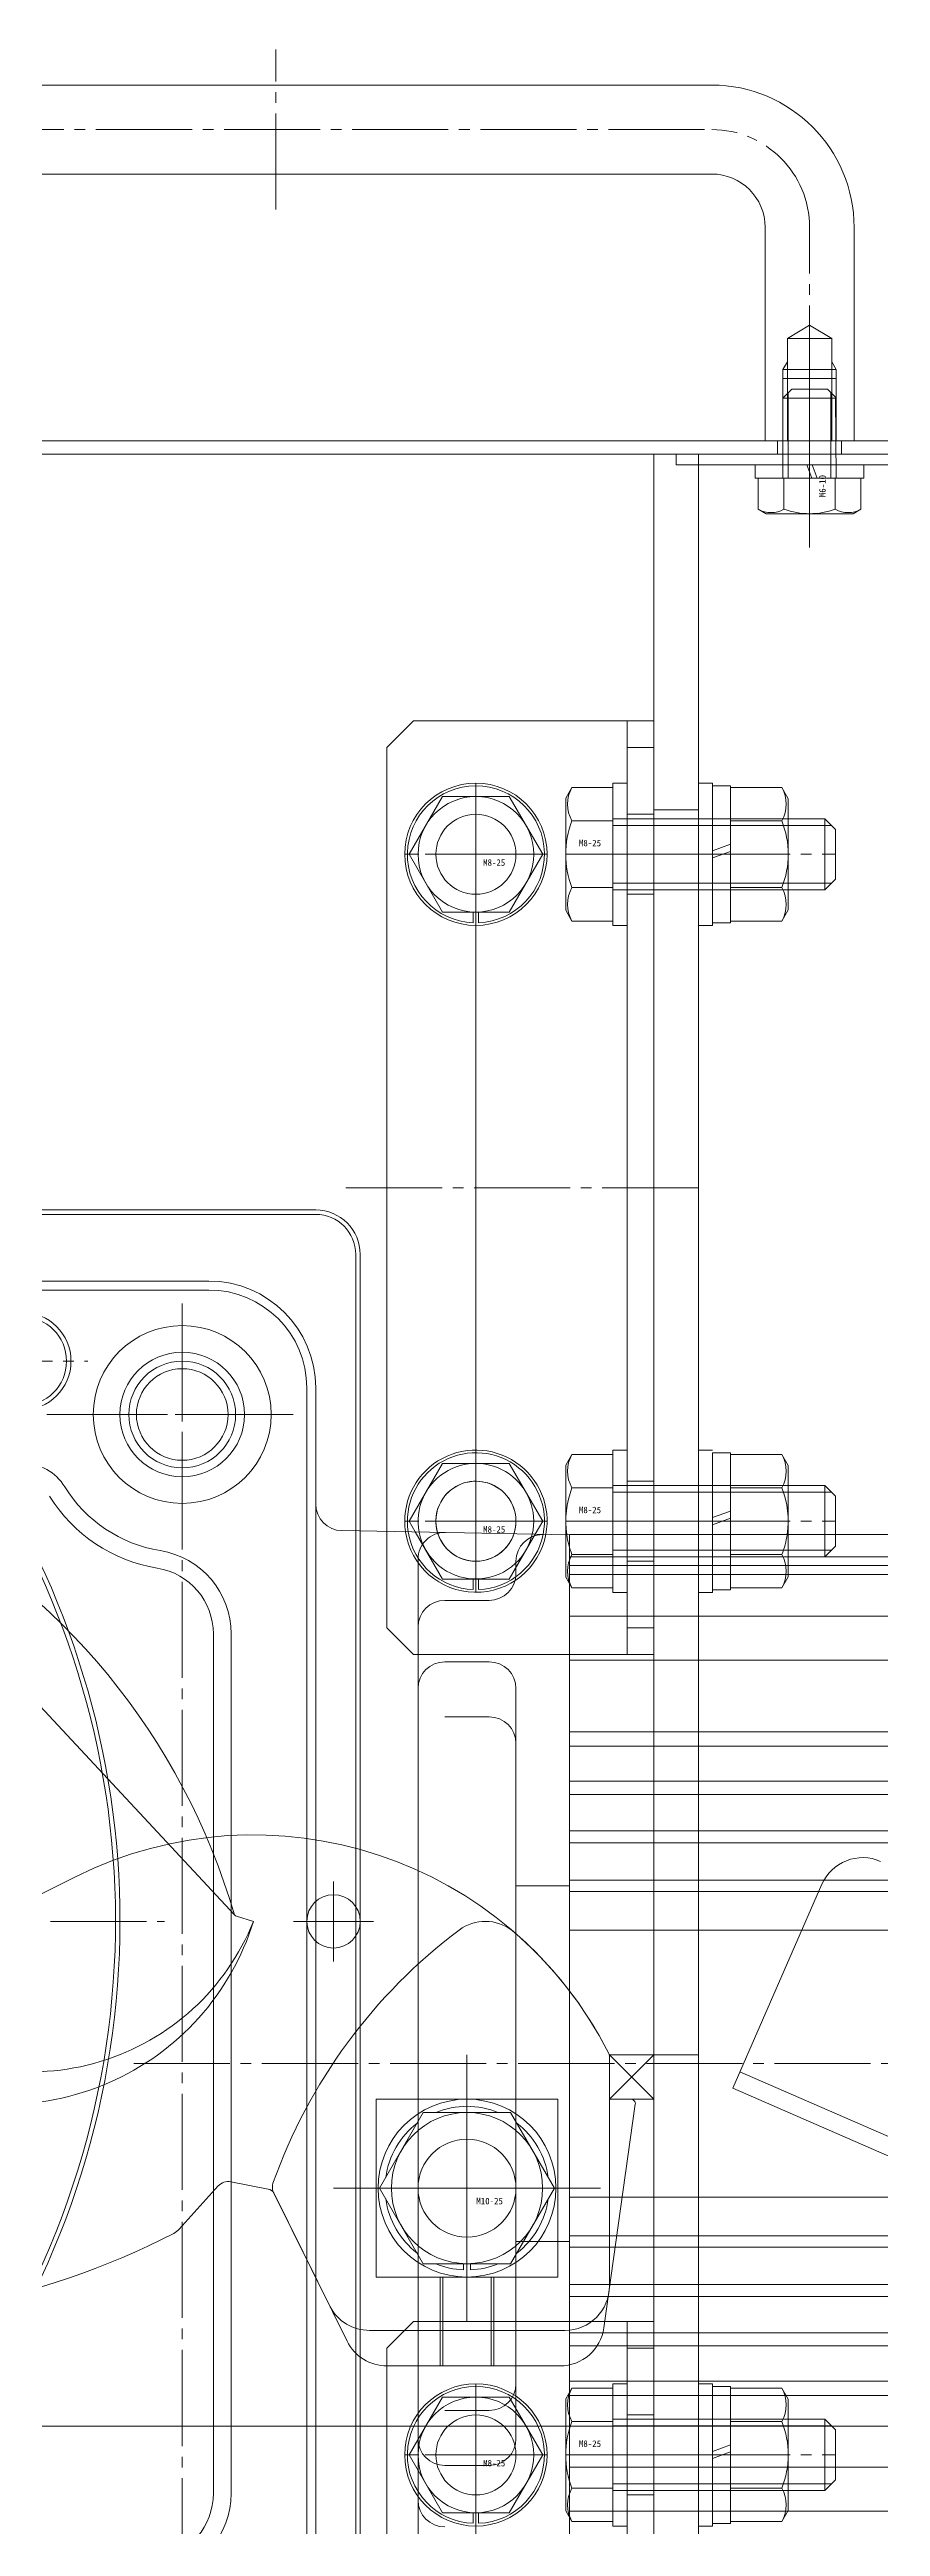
# Model space of a CAD drawing. Units: millimetres at full size. Extents: x -5218 to 5218, y -4308 to 3712.
# Drawn here: x -3960.5 to -3867.1, y -1908.4 to -1629.8 of the extents above; entities that cross this region are included whole.
import ezdxf
from ezdxf.enums import TextEntityAlignment as Align

# ---------------------------------------------------------------- set-up
doc = ezdxf.new("R2010")
doc.units = ezdxf.units.MM
doc.header["$LTSCALE"] = 1.2
doc.linetypes.add('CHAIN2', pattern=[12, 9, -1, 1, -1])
for name, color, linetype, lineweight in [('0-1_01_外形線', 134, 'Continuous', 9), ('0-2_03_かくれ線', 5, 'Continuous', 9), ('0-3_04_中心線', 4, 'CHAIN2', 9), ('0-4_02_細線', 6, 'Continuous', 9), ('0-7_0', 134, 'Continuous', 9), ('0-8_10_DRAFT', 1, 'Continuous', 9), ('0-C_07_寸法線', 3, 'Continuous', 9)]:
    doc.layers.add(name, color=color, linetype=linetype, lineweight=lineweight)
doc.styles.add('ＭＳ ゴシック', font='')
doc.styles.get('ＭＳ ゴシック').set_extended_font_data('MS Gothic')

# ---------------------------------------------------------------- blocks, each defined once
blk = doc.blocks.new('GM-SHYF-RH 0.4kW、1／160、＊＊V、60Hza')
at = {"layer": '0-1_01_外形線'}
for p, q in [((60, 72), (-105, 72)), ((60, 71), (-105, 71)), ((-117, 60), (-117, -92)), ((-116, 60), (-116, -92)), ((-242.5, 43.5), (-145.5, 43.5)), ((-175.5, 43.5), (-145.5, 43.5)), ((-145.5, 43.483), (-119.948, 43.937)), ((-145.5, -16), (-145.5, 43.5)), ((-145.5, 43.5), (-145.5, -16)), ((-242.5, 41), (-145.5, 41)), ((-242.5, 40), (-145.5, 40)), ((-242.5, 39), (-145.5, 39)), ((-139.5, 39.5), (-139.5, 40.5)), ((-139.5, 39.5), (-139.5, 39.096)), ((-128.5, -72.739), (-128.5, 40.739)), ((-242.5, 34.316), (-145.5, 34.316)), ((-136.5, 36.096), (-131.5, 36.096)), ((-117, 19.446), (-117, 33.227)), ((-107.5, -64.322), (-107.5, 32.322)), ((-105.5, 32.322), (-105.5, -64.322)), ((-242.5, 29.366), (-145.5, 29.366)), ((-136.5, 29.185), (-131.5, 29.185)), ((-139.5, 26.185), (-139.5, -16)), ((-136.5, 23.001), (-131.5, 23.001)), ((-242.5, 21.319), (-145.5, 21.319)), ((-242.5, 19.715), (-145.5, 19.715)), ((-242.5, 15.751), (-145.5, 15.751)), ((-242.5, 14.283), (-145.5, 14.283)), ((-242.5, 10.192), (-145.5, 10.192)), ((-242.5, 8.83), (-145.5, 8.83)), ((-242.5, 4.64), (-145.5, 4.64)), ((-242.5, 3.373), (-145.5, 3.373)), ((-145.5, 4), (-139.5, 4)), ((-242.5, -1), (-145.5, -1)), ((-145.5, -16), (-145.5, -75.5)), ((-145.5, -75.5), (-145.5, -16)), ((-139.5, -58.185), (-139.5, -16)), ((-242.5, -31), (-145.5, -31)), ((-242.5, -35.373), (-145.5, -35.373)), ((-145.5, -36), (-139.5, -36)), ((-242.5, -36.639), (-145.5, -36.639)), ((-242.5, -40.83), (-145.5, -40.83)), ((-242.5, -42.192), (-145.5, -42.192)), ((-242.5, -46.282), (-145.5, -46.282)), ((-242.5, -47.751), (-145.5, -47.751)), ((-242.5, -51.714), (-145.5, -51.714)), ((-117, -51.446), (-117, -65.226)), ((-242.5, -53.319), (-145.5, -53.319)), ((-136.5, -55.001), (-131.5, -55.001)), ((-136.5, -61.185), (-131.5, -61.185)), ((-242.5, -61.366), (-145.5, -61.366)), ((-242.5, -66.315), (-145.5, -66.315))]:
    blk.add_line(p, q, dxfattribs=at)
for centre, radius in [((-102, 57), 10), ((-84, 63), 5.5), ((-84, 63), 5), ((-102, 57), 7)]:
    blk.add_circle(centre, radius, dxfattribs=at)
for centre, radius, start, end in [((-105, 60), 12, 90, 180), ((-105, 60), 11, 90, 180), ((-84.111, 46), 5.5, 89.62489, 148.41203), ((-102, 57), 15.5, 279.2069, 328.41203), ((-102, 57), 17.5, 279.2069, 328.41203), ((-120, 46.937), 3, 271, 0), ((-142.5, 40.5), 3, 0, 90), ((-131.5, 40.739), 3, 0, 90.98117), ((-136.5, 39.096), 3, 180, 270), ((-98, 32.322), 9.5, 99.2069, 180), ((-98, 32.322), 7.5, 99.2069, 180), ((-131.5, 33.096), 3, 0, 90), ((-136.5, 26.185), 3, 90, 180), ((-131.5, 26.185), 3, 0, 90), ((-136.5, 20.001), 3, 90, 180), ((-136.5, -52.001), 3, 180, 270), ((-136.5, -58.185), 3, 180, 270), ((-131.5, -58.185), 3, 270, 0), ((-131.5, -65.096), 3, 270, 0), ((-98, -64.322), 9.5, 180, 260.7931), ((-98, -64.322), 7.5, 180, 260.7931)]:
    blk.add_arc(centre, radius, start, end, dxfattribs=at)
at = {"layer": '0-3_04_中心線'}
for p, q in [((-102, 69.465), (-102, 44.535)), ((-76.615, 63), (-91.385, 63)), ((-89.535, 57), (-114.465, 57)), ((-96.56, -16), (-297.811, -16))]:
    blk.add_line(p, q, dxfattribs=at)

msp = doc.modelspace()

# ---------------------------------------------------------------- linework, layer by layer
at = {"layer": '0-1_01_外形線'}
for p, q in [((-3984.083, -1633.813), (-3886.083, -1633.813)), ((-3984.083, -1643.813), (-3886.083, -1643.813)), ((-3880.083, -1673.812), (-3880.083, -1649.813)), ((-3870.083, -1673.812), (-3870.083, -1649.813)), ((-3870.083, -1673.812), (-3880.083, -1673.812)), ((-4212.583, -1675.312), (-3892.583, -1675.312)), ((-3887.583, -1675.312), (-3892.583, -1675.312)), ((-3892.583, -1796.812), (-3892.583, -1675.312)), ((-3892.583, -1796.812), (-3892.583, -1675.312)), ((-3887.583, -1796.812), (-3887.583, -1675.312)), ((-3887.583, -1675.312), (-3492.584, -1675.312)), ((-3887.583, -1675.312), (-3887.583, -1796.812)), ((-3892.583, -1705.312), (-3919.583, -1705.312)), ((-3895.583, -1796.812), (-3895.583, -1705.312)), ((-3892.583, -1796.812), (-3892.583, -1705.312)), ((-3892.583, -1708.312), (-3895.583, -1708.312)), ((-3901.787, -1712.807), (-3902.483, -1714.012)), ((-3897.183, -1712.807), (-3901.787, -1712.807)), ((-3897.183, -1728.312), (-3897.183, -1712.312)), ((-3895.583, -1712.312), (-3897.183, -1712.312)), ((-3897.183, -1727.818), (-3897.183, -1712.807)), ((-3895.583, -1712.312), (-3895.583, -1728.312)), ((-3887.583, -1728.312), (-3887.583, -1712.312)), ((-3885.983, -1712.312), (-3887.583, -1712.312)), ((-3885.983, -1712.312), (-3885.983, -1728.312)), ((-3885.983, -1719.912), (-3885.983, -1712.612)), ((-3883.983, -1712.612), (-3885.983, -1712.612)), ((-3883.983, -1719.184), (-3883.983, -1712.612)), ((-3883.983, -1727.818), (-3883.983, -1712.807)), ((-3916.336, -1713.812), (-3920.089, -1720.312)), ((-3908.83, -1713.812), (-3916.336, -1713.812)), ((-3902.483, -1714.012), (-3902.483, -1726.612)), ((-3877.483, -1726.562), (-3877.483, -1714.062)), ((-3897.183, -1716.559), (-3901.787, -1716.559)), ((-3883.983, -1716.559), (-3878.208, -1716.559)), ((-3877.483, -1716.312), (-3873.383, -1716.312)), ((-3873.383, -1716.312), (-3873.383, -1724.312)), ((-3873.383, -1716.312), (-3872.483, -1717.212)), ((-3872.483, -1717.212), (-3872.183, -1717.512)), ((-3872.183, -1717.512), (-3872.183, -1723.112)), ((-3920.089, -1720.312), (-3916.336, -1726.812)), ((-3885.983, -1719.912), (-3883.983, -1719.184)), ((-3885.983, -1720.712), (-3883.983, -1719.984)), ((-3885.983, -1728.012), (-3885.983, -1720.712)), ((-3883.983, -1728.012), (-3883.983, -1719.984)), ((-3897.183, -1724.065), (-3901.787, -1724.065)), ((-3883.983, -1724.065), (-3878.208, -1724.065)), ((-3873.383, -1724.312), (-3872.483, -1723.412)), ((-3872.483, -1723.412), (-3872.183, -1723.112)), ((-3916.336, -1726.812), (-3908.83, -1726.812)), ((-3912.883, -1726.812), (-3912.883, -1728.006)), ((-3912.283, -1726.812), (-3912.283, -1728.006)), ((-3901.787, -1727.818), (-3902.483, -1726.612)), ((-3877.483, -1724.312), (-3873.383, -1724.312)), ((-3897.183, -1727.818), (-3901.787, -1727.818)), ((-3895.583, -1728.312), (-3897.183, -1728.312)), ((-3885.983, -1728.312), (-3887.583, -1728.312)), ((-3885.983, -1728.012), (-3883.983, -1728.012)), ((-4122.583, -1760.312), (-3930.583, -1760.312)), ((-4122.583, -1760.812), (-3930.583, -1760.812)), ((-3926.083, -1796.402), (-3926.083, -1765.312)), ((-3925.583, -1765.312), (-3925.583, -1796.411)), ((-3901.787, -1787.807), (-3902.483, -1789.012)), ((-3897.183, -1787.807), (-3901.787, -1787.807)), ((-3897.183, -1796.812), (-3897.183, -1787.312)), ((-3895.583, -1787.312), (-3897.183, -1787.312)), ((-3895.583, -1787.312), (-3895.583, -1796.812)), ((-3887.583, -1796.812), (-3887.583, -1787.312)), ((-3885.983, -1787.312), (-3887.583, -1787.312)), ((-3885.983, -1795.712), (-3885.983, -1787.612)), ((-3883.983, -1787.612), (-3885.983, -1787.612)), ((-3916.336, -1788.812), (-3920.089, -1795.312)), ((-3908.83, -1788.812), (-3916.336, -1788.812)), ((-3905.078, -1795.312), (-3908.83, -1788.812)), ((-3902.483, -1789.012), (-3902.483, -1796.822)), ((-3877.483, -1796.812), (-3877.483, -1789.062)), ((-3897.183, -1791.559), (-3901.787, -1791.559)), ((-3883.983, -1791.559), (-3878.208, -1791.559)), ((-3877.483, -1791.312), (-3873.383, -1791.312)), ((-3873.383, -1791.312), (-3873.383, -1796.812)), ((-3873.383, -1791.312), (-3872.483, -1792.212)), ((-3872.483, -1792.212), (-3872.183, -1792.512)), ((-3872.183, -1792.512), (-3872.183, -1796.812)), ((-3920.089, -1795.312), (-3919.391, -1796.521)), ((-3905.914, -1796.761), (-3905.078, -1795.312)), ((-3885.983, -1794.912), (-3883.983, -1794.184)), ((-3885.983, -1795.712), (-3883.983, -1794.984)), ((-3885.983, -1796.812), (-3885.983, -1795.712)), ((-3897.183, -1799.065), (-3901.787, -1799.065)), ((-3877.483, -1799.312), (-3873.383, -1799.312)), ((-3873.383, -1799.312), (-3872.483, -1798.412)), ((-3872.483, -1798.412), (-3872.183, -1798.112)), ((-3901.787, -1802.818), (-3902.483, -1801.612)), ((-3878.208, -1802.818), (-3877.483, -1801.562)), ((-3897.183, -1802.818), (-3901.787, -1802.818)), ((-3895.583, -1803.312), (-3897.183, -1803.312)), ((-3885.983, -1803.312), (-3887.583, -1803.312)), ((-3885.983, -1803.012), (-3883.983, -1803.012))]:
    msp.add_line(p, q, dxfattribs=at)
for points in [[(-4214.583, -1673.812), (-3652.584, -1673.812), (-3652.584, -1675.312), (-4214.583, -1675.312)], [(-3922.583, -1796.465), (-3922.583, -1708.312), (-3919.583, -1705.312)], [(-3883.983, -1712.807), (-3878.208, -1712.807), (-3877.483, -1714.062)], [(-3908.83, -1726.812), (-3905.078, -1720.312), (-3908.83, -1713.812)], [(-3883.983, -1727.818), (-3878.208, -1727.818), (-3877.483, -1726.562)], [(-3883.983, -1796.812), (-3883.983, -1794.984), (-3883.983, -1787.612)], [(-3883.983, -1787.807), (-3878.208, -1787.807), (-3877.483, -1789.062)]]:
    msp.add_lwpolyline(points, dxfattribs=at)
for radius in [8, 6.5]:
    msp.add_circle((-3912.583, -1720.312), radius, dxfattribs=at)
for centre, radius, start, end in [((-3886.083, -1649.813), 16, 360, 90), ((-3886.083, -1649.813), 6, 360, 90), ((-3912.583, -1720.312), 7.7, 272.23287, 267.76713), ((-3898.537, -1714.683), 3.753, 150.00001, 209.99999), ((-3881.458, -1714.683), 3.753, 330.00001, 29.99999), ((-3892.018, -1720.312), 10.465, 158.98558, 201.01442), ((-3887.56, -1720.312), 10.076, 338.13461, 21.86539), ((-3898.537, -1725.941), 3.753, 150.00001, 209.99999), ((-3881.458, -1725.941), 3.753, 330.00001, 29.99999), ((-3930.583, -1765.312), 5, 0, 90), ((-3930.583, -1765.312), 4.5, 360, 90), ((-3912.583, -1795.312), 8, 349.40899, 188.55189), ((-3912.583, -1795.312), 7.7, 349.03236, 188.92852), ((-3898.537, -1789.683), 3.753, 150.00001, 209.99999), ((-3881.458, -1789.683), 3.753, 330.00001, 29.99999), ((-3912.583, -1795.312), 6.5, 347.17148, 190.7894), ((-3892.018, -1795.312), 10.465, 158.98558, 188.30799), ((-3887.56, -1795.312), 10.076, 351.43999, 21.86539)]:
    msp.add_arc(centre, radius, start, end, dxfattribs=at)
at = {"layer": '0-2_03_かくれ線'}
for p, q in [((-3877.583, -1662.312), (-3875.083, -1660.81)), ((-3875.083, -1660.81), (-3872.583, -1662.312)), ((-3872.583, -1662.312), (-3872.583, -1673.812)), ((-3878.083, -1665.812), (-3877.583, -1664.946)), ((-3872.083, -1665.812), (-3872.583, -1664.946)), ((-3878.083, -1673.812), (-3878.083, -1665.812)), ((-3878.083, -1666.812), (-3872.083, -1666.812)), ((-3877.883, -1668.811), (-3877.083, -1668.011)), ((-3877.483, -1678.011), (-3877.483, -1668.411)), ((-3877.483, -1668.411), (-3877.483, -1668.811)), ((-3877.083, -1665.812), (-3873.083, -1665.812)), ((-3877.083, -1668.011), (-3873.083, -1668.011)), ((-3872.283, -1668.811), (-3873.083, -1668.011)), ((-3872.683, -1678.011), (-3872.683, -1668.411)), ((-3872.683, -1668.411), (-3872.683, -1668.811)), ((-3878.083, -1669.011), (-3877.883, -1668.811)), ((-3878.083, -1669.011), (-3872.083, -1669.011)), ((-3878.083, -1678.011), (-3878.083, -1669.011)), ((-3872.083, -1669.011), (-3872.283, -1668.811)), ((-3872.083, -1678.011), (-3872.183, -1668.911)), ((-3878.683, -1673.812), (-3878.683, -1675.312)), ((-3878.683, -1675.312), (-3878.683, -1673.812)), ((-3878.683, -1675.312), (-3878.683, -1673.812)), ((-3871.483, -1673.812), (-3871.483, -1675.312)), ((-3871.483, -1675.312), (-3871.483, -1673.812)), ((-3871.483, -1675.312), (-3871.483, -1673.812)), ((-3881.183, -1676.511), (-3875.383, -1676.511)), ((-3881.183, -1676.511), (-3881.183, -1678.011)), ((-3869.083, -1676.511), (-3881.083, -1676.511)), ((-3880.856, -1676.511), (-3869.309, -1676.511)), ((-3875.383, -1676.511), (-3874.837, -1678.011)), ((-3874.783, -1676.511), (-3868.983, -1676.511)), ((-3874.783, -1676.511), (-3874.237, -1678.011)), ((-3868.983, -1678.011), (-3868.983, -1676.511)), ((-3881.183, -1678.011), (-3874.837, -1678.011)), ((-3880.856, -1678.011), (-3880.856, -1681.507)), ((-3880.856, -1678.011), (-3869.309, -1678.011)), ((-3877.969, -1678.011), (-3877.969, -1681.507)), ((-3874.237, -1678.011), (-3868.983, -1678.011)), ((-3872.196, -1678.011), (-3872.196, -1681.507)), ((-3869.309, -1678.011), (-3869.309, -1681.507)), ((-3880.856, -1681.507), (-3879.983, -1682.011)), ((-3879.983, -1682.011), (-3870.183, -1682.011)), ((-3869.309, -1681.507), (-3870.183, -1682.011)), ((-3912.583, -1712.812), (-3912.583, -1727.812)), ((-3892.583, -1715.812), (-3895.583, -1715.812)), ((-3887.583, -1715.312), (-3892.583, -1715.312)), ((-3897.183, -1716.312), (-3877.483, -1716.312)), ((-3897.183, -1717.062), (-3877.483, -1717.062)), ((-3897.183, -1723.562), (-3877.483, -1723.562)), ((-3897.183, -1724.312), (-3877.483, -1724.312)), ((-3892.583, -1724.812), (-3895.583, -1724.812)), ((-3912.583, -1787.812), (-3912.583, -1802.812)), ((-3892.583, -1790.812), (-3895.583, -1790.812)), ((-3897.183, -1791.312), (-3877.483, -1791.312)), ((-3897.183, -1792.062), (-3877.483, -1792.062)), ((-3926.083, -1796.402), (-3926.083, -1916.222)), ((-3925.583, -1796.411), (-3925.583, -1916.213)), ((-3922.583, -1796.465), (-3922.583, -1807.312)), ((-3919.391, -1796.521), (-3916.336, -1801.812)), ((-3908.83, -1801.812), (-3905.914, -1796.761)), ((-3902.483, -1796.822), (-3902.483, -1801.612)), ((-3897.183, -1799.065), (-3901.787, -1799.065)), ((-3897.183, -1803.312), (-3897.183, -1796.812)), ((-3897.183, -1798.562), (-3877.483, -1798.562)), ((-3897.183, -1798.562), (-3877.483, -1798.562)), ((-3897.183, -1799.312), (-3877.483, -1799.312)), ((-3897.183, -1799.312), (-3877.483, -1799.312)), ((-3895.583, -1796.812), (-3895.583, -1810.312)), ((-3895.583, -1796.812), (-3895.583, -1803.312)), ((-3892.583, -1796.812), (-3892.583, -1915.812)), ((-3892.583, -1796.812), (-3892.583, -1915.812)), ((-3892.583, -1796.812), (-3892.583, -1810.312)), ((-3887.583, -1796.812), (-3887.583, -1915.812)), ((-3887.583, -1796.812), (-3887.583, -1915.812)), ((-3887.583, -1803.312), (-3887.583, -1796.812)), ((-3885.983, -1796.812), (-3885.983, -1803.312)), ((-3883.983, -1803.012), (-3883.983, -1796.812)), ((-3883.983, -1799.065), (-3878.208, -1799.065)), ((-3877.483, -1801.562), (-3877.483, -1796.812)), ((-3877.483, -1798.562), (-3872.633, -1798.562)), ((-3877.483, -1799.312), (-3873.383, -1799.312)), ((-3873.383, -1796.812), (-3873.383, -1799.312)), ((-3873.383, -1799.312), (-3872.483, -1798.412)), ((-3872.483, -1798.412), (-3872.183, -1798.112)), ((-3872.183, -1796.812), (-3872.183, -1798.112)), ((-3916.336, -1801.812), (-3908.83, -1801.812)), ((-3912.883, -1801.812), (-3912.883, -1803.006)), ((-3912.283, -1801.812), (-3912.283, -1803.006)), ((-3901.787, -1802.818), (-3902.483, -1801.612)), ((-3892.583, -1799.812), (-3895.583, -1799.812)), ((-3897.183, -1802.818), (-3901.787, -1802.818)), ((-3895.583, -1803.312), (-3897.183, -1803.312)), ((-3885.983, -1803.312), (-3887.583, -1803.312)), ((-3885.983, -1803.012), (-3883.983, -1803.012)), ((-3922.583, -1807.312), (-3919.583, -1810.312)), ((-3892.583, -1807.312), (-3895.583, -1807.312)), ((-3919.583, -1810.312), (-3892.583, -1810.312)), ((-3913.583, -1855.312), (-3913.583, -1885.312)), ((-3897.583, -1855.312), (-3892.583, -1860.312)), ((-3897.583, -1860.312), (-3892.583, -1855.312)), ((-3897.583, -1881.312), (-3897.583, -1855.542)), ((-3887.583, -1855.312), (-3892.583, -1855.312)), ((-3589.623, -1985.227), (-3882.908, -1857.227)), ((-3903.768, -1870.312), (-3908.676, -1861.812)), ((-3935.39, -1870.639), (-3928.962, -1883.665)), ((-3928.583, -1870.312), (-3898.583, -1870.312)), ((-3923.398, -1870.312), (-3918.491, -1878.812)), ((-3908.676, -1878.812), (-3903.768, -1870.312)), ((-3918.491, -1878.812), (-3908.676, -1878.812)), ((-3913.958, -1878.812), (-3913.958, -1879.504)), ((-3913.208, -1878.812), (-3913.208, -1879.504)), ((-3922.583, -1888.312), (-3919.583, -1885.312)), ((-3892.583, -1885.312), (-3919.583, -1885.312)), ((-3895.583, -1885.312), (-3895.583, -1915.812)), ((-3892.583, -1885.312), (-3892.583, -1915.812)), ((-3924.55, -1886.312), (-3902.583, -1886.312)), ((-3922.583, -1888.312), (-3922.583, -1916.159)), ((-3892.583, -1888.312), (-3895.583, -1888.312)), ((-3916.336, -1893.812), (-3920.089, -1900.312)), ((-3908.83, -1893.812), (-3916.336, -1893.812)), ((-3912.583, -1892.812), (-3912.583, -1907.812)), ((-3901.787, -1892.807), (-3902.483, -1894.012)), ((-3902.483, -1894.012), (-3902.483, -1906.612)), ((-3897.183, -1892.807), (-3901.787, -1892.807)), ((-3897.183, -1908.312), (-3897.183, -1892.312)), ((-3895.583, -1892.312), (-3897.183, -1892.312)), ((-3897.183, -1907.818), (-3897.183, -1892.807)), ((-3895.583, -1892.312), (-3895.583, -1908.312)), ((-3887.583, -1908.312), (-3887.583, -1892.312)), ((-3885.983, -1892.312), (-3887.583, -1892.312)), ((-3885.983, -1892.312), (-3885.983, -1908.312)), ((-3885.983, -1899.912), (-3885.983, -1892.612)), ((-3883.983, -1892.612), (-3885.983, -1892.612)), ((-3883.983, -1899.184), (-3883.983, -1892.612)), ((-3883.983, -1907.818), (-3883.983, -1892.807)), ((-3877.483, -1906.562), (-3877.483, -1894.062)), ((-3897.183, -1896.559), (-3901.787, -1896.559)), ((-3897.183, -1896.312), (-3877.483, -1896.312)), ((-3892.583, -1895.812), (-3895.583, -1895.812)), ((-3883.983, -1896.559), (-3878.208, -1896.559)), ((-3877.483, -1896.312), (-3873.383, -1896.312)), ((-3873.383, -1896.312), (-3873.383, -1904.312)), ((-3873.383, -1896.312), (-3872.483, -1897.212)), ((-3897.183, -1897.062), (-3877.483, -1897.062)), ((-3885.983, -1899.912), (-3883.983, -1899.184)), ((-3877.483, -1897.062), (-3872.633, -1897.062)), ((-3872.483, -1897.212), (-3872.183, -1897.512)), ((-3872.183, -1897.512), (-3872.183, -1903.112)), ((-3920.089, -1900.312), (-3916.336, -1906.812)), ((-3885.983, -1900.712), (-3883.983, -1899.984)), ((-3885.983, -1908.012), (-3885.983, -1900.712)), ((-3883.983, -1908.012), (-3883.983, -1899.984)), ((-3897.183, -1904.065), (-3901.787, -1904.065)), ((-3897.183, -1903.562), (-3877.483, -1903.562)), ((-3897.183, -1904.312), (-3877.483, -1904.312)), ((-3892.583, -1904.812), (-3895.583, -1904.812)), ((-3883.983, -1904.065), (-3878.208, -1904.065)), ((-3877.483, -1903.562), (-3872.633, -1903.562)), ((-3877.483, -1904.312), (-3873.383, -1904.312)), ((-3873.383, -1904.312), (-3872.483, -1903.412)), ((-3872.483, -1903.412), (-3872.183, -1903.112)), ((-3916.336, -1906.812), (-3908.83, -1906.812)), ((-3912.883, -1906.812), (-3912.883, -1908.006)), ((-3912.283, -1906.812), (-3912.283, -1908.006)), ((-3901.787, -1907.818), (-3902.483, -1906.612)), ((-3897.183, -1907.818), (-3901.787, -1907.818)), ((-3885.983, -1908.012), (-3883.983, -1908.012)), ((-3895.583, -1908.312), (-3897.183, -1908.312)), ((-3885.983, -1908.312), (-3887.583, -1908.312))]:
    msp.add_line(p, q, dxfattribs=at)
for points in [[(-3877.583, -1673.812), (-3877.583, -1662.312), (-3872.583, -1662.312)], [(-3872.083, -1673.812), (-3872.083, -1665.812), (-3878.083, -1665.812)], [(-3883.983, -1802.818), (-3878.208, -1802.818), (-3877.483, -1801.562)], [(-3580.423, -1964.147), (-3590.423, -1987.06), (-3883.708, -1859.06), (-3873.708, -1836.147)], [(-3908.676, -1861.812), (-3918.491, -1861.812), (-3923.398, -1870.312)], [(-3908.83, -1906.812), (-3905.078, -1900.312), (-3908.83, -1893.812)], [(-3883.983, -1892.807), (-3878.208, -1892.807), (-3877.483, -1894.062)], [(-3883.983, -1907.818), (-3878.208, -1907.818), (-3877.483, -1906.562)]]:
    msp.add_lwpolyline(points, dxfattribs=at)
for points in [[(-3890.082, -1676.511), (-3860.083, -1676.511), (-3860.084, -1675.312), (-3890.083, -1675.312)], [(-3897.583, -1855.312), (-3892.583, -1855.312), (-3892.583, -1860.312), (-3897.583, -1860.312)], [(-3923.783, -1880.312), (-3903.383, -1880.312), (-3903.383, -1860.312), (-3923.783, -1860.312)]]:
    msp.add_lwpolyline(points, close=True, dxfattribs=at)
for centre, radius in [((-3912.583, -1720.312), 4.5), ((-3912.583, -1720.312), 4.5), ((-3945.583, -1783.312), 6), ((-3945.583, -1783.312), 5.15), ((-3912.583, -1795.312), 4.5), ((-3913.583, -1870.312), 10), ((-3913.583, -1870.312), 8.5), ((-3913.583, -1870.312), 5.5), ((-3912.583, -1900.312), 8), ((-3912.583, -1900.312), 6.5), ((-3912.583, -1900.312), 4.5), ((-3912.583, -1900.312), 4.5)]:
    msp.add_circle(centre, radius, dxfattribs=at)
for centre, radius, start, end in [((-3879.413, -1679.007), 2.887, 240.00001, 299.99999), ((-3875.083, -1673.497), 8.514, 250.18087, 289.81913), ((-3870.753, -1679.007), 2.887, 240.00001, 299.99999), ((-4047.583, -1840.312), 95, 212.6369, 57.3631), ((-4047.583, -1840.312), 94.5, 212.16044, 57.83956), ((-3912.583, -1795.312), 4.5, 342.72373, 195.80203), ((-3912.583, -1795.312), 8, 188.55189, 349.40899), ((-3912.583, -1795.312), 7.7, 188.92852, 267.76713), ((-3912.583, -1795.312), 6.5, 190.7894, 347.17148), ((-3912.583, -1795.312), 4.5, 195.80203, 342.72373), ((-3912.583, -1795.312), 7.7, 272.23287, 349.03236), ((-3892.018, -1795.312), 10.465, 188.30799, 201.01442), ((-3898.537, -1800.941), 3.753, 150.00001, 209.99999), ((-3887.56, -1795.312), 10.076, 338.13461, 351.43999), ((-3881.458, -1800.941), 3.753, 330.00001, 29.99999), ((-3869.125, -1838.147), 5, 66.42184, 156.42184), ((-3911.519, -1845.261), 4.949, 52.30187, 126.63341), ((-3877.583, -1890.312), 61.351, 126.96106, 160.41879), ((-3937.583, -1875.312), 44.721, 26.77505, 49.42229), ((-3898.583, -1855.542), 1, 0, 22.11543), ((-3913.583, -1870.312), 9.2, 127.50502, 172.49498), ((-3913.583, -1870.312), 9.2, 67.50502, 112.49498), ((-3913.583, -1870.312), 9.2, 7.50502, 52.49498), ((-3933.956, -1870.201), 1.5, 162.53608, 196.99085), ((-3913.583, -1870.312), 9.2, 187.50502, 232.49498), ((-3913.583, -1870.312), 9.2, 307.50502, 352.49498), ((-3913.583, -1870.312), 9.2, 247.50502, 267.66393), ((-3913.583, -1870.312), 9.2, 272.33607, 292.49498), ((-3902.583, -1881.312), 5, 270, 0), ((-3924.55, -1881.312), 5, 208.07249, 270), ((-3912.583, -1900.312), 7.7, 272.23287, 267.76713), ((-3898.537, -1894.683), 3.753, 150.00001, 209.99999), ((-3881.458, -1894.683), 3.753, 330.00001, 29.99999), ((-3892.018, -1900.312), 10.465, 158.98558, 201.01442), ((-3887.56, -1900.312), 10.076, 338.13461, 21.86539), ((-3898.537, -1905.941), 3.753, 150.00001, 209.99999), ((-3881.458, -1905.941), 3.753, 330.00001, 29.99999)]:
    msp.add_arc(centre, radius, start, end, dxfattribs=at)
at = {"layer": '0-3_04_中心線'}
for p, q in [((-3935.083, -1647.813), (-3935.083, -1629.813)), ((-3984.083, -1638.813), (-3886.083, -1638.813)), ((-3875.083, -1683.812), (-3875.083, -1649.813)), ((-3875.083, -1663.312), (-3875.083, -1685.812)), ((-3875.083, -1685.312), (-3875.083, -1663.812)), ((-3875.083, -1668.011), (-3875.083, -1682.011)), ((-3912.583, -1712.312), (-3912.583, -1728.312)), ((-3912.583, -1712.812), (-3912.583, -1802.812)), ((-3912.583, -1800.912), (-3912.583, -1714.712)), ((-3912.583, -1725.912), (-3912.583, -1714.712)), ((-3904.583, -1720.312), (-3920.583, -1720.312)), ((-3905.083, -1720.312), (-3920.083, -1720.312)), ((-3918.183, -1720.312), (-3906.983, -1720.312)), ((-3902.483, -1720.312), (-3872.183, -1720.312)), ((-3887.583, -1720.312), (-3900.583, -1720.312)), ((-3885.083, -1720.312), (-3895.083, -1720.312)), ((-3887.583, -1757.812), (-3927.583, -1757.812)), ((-3945.583, -1773.312), (-3945.583, -1939.312)), ((-3935.583, -1783.312), (-4114.583, -1783.312)), ((-3912.583, -1787.312), (-3912.583, -1803.312)), ((-3912.583, -1800.912), (-3912.583, -1789.712)), ((-3904.583, -1795.312), (-3920.583, -1795.312)), ((-3905.083, -1795.312), (-3920.083, -1795.312)), ((-3918.183, -1795.312), (-3906.983, -1795.312)), ((-3902.483, -1795.312), (-3872.183, -1795.312)), ((-3887.583, -1795.312), (-3900.583, -1795.312)), ((-3885.083, -1795.312), (-3895.083, -1795.312)), ((-4147.583, -1840.312), (-3947.583, -1840.312)), ((-3913.583, -1860.312), (-3913.583, -1880.312)), ((-3913.583, -1862.437), (-3913.583, -1878.187)), ((-3903.583, -1870.312), (-3923.583, -1870.312)), ((-3921.458, -1870.312), (-3905.708, -1870.312)), ((-3912.583, -1892.312), (-3912.583, -1908.312)), ((-3912.583, -1892.812), (-3912.583, -1982.812)), ((-3912.583, -1980.912), (-3912.583, -1894.712)), ((-3912.583, -1905.912), (-3912.583, -1894.712)), ((-3904.583, -1900.312), (-3920.583, -1900.312)), ((-3905.083, -1900.312), (-3920.083, -1900.312)), ((-3918.183, -1900.312), (-3906.983, -1900.312)), ((-3902.483, -1900.312), (-3872.183, -1900.312)), ((-3887.583, -1900.312), (-3900.583, -1900.312)), ((-3885.083, -1900.312), (-3895.083, -1900.312))]:
    msp.add_line(p, q, dxfattribs=at)
msp.add_arc((-3886.083, -1649.813), 11, 360, 90, dxfattribs=at)
at = {"layer": '0-4_02_細線'}
for p, q in [((-3877.483, -1717.062), (-3872.633, -1717.062)), ((-3877.483, -1723.562), (-3872.633, -1723.562)), ((-3877.483, -1792.062), (-3872.633, -1792.062))]:
    msp.add_line(p, q, dxfattribs=at)
at = {"layer": '0-8_10_DRAFT'}
for p, q in [((-3939.717, -1839.593), (-3962.583, -1814.976)), ((-3979.461, -1846.187), (-3957.583, -1835.312)), ((-3928.583, -1844.812), (-3928.583, -1835.812)), ((-3937.583, -1840.312), (-3939.497, -1839.73)), ((-3937.583, -1840.312), (-3939.497, -1839.73)), ((-3924.083, -1840.312), (-3933.083, -1840.312)), ((-3913.583, -1855.312), (-3913.583, -1885.312)), ((-3897.583, -1881.312), (-3897.583, -1855.542)), ((-3897.583, -1855.542), (-3897.583, -1860.212)), ((-3897.483, -1860.312), (-3895.162, -1860.312)), ((-3894.668, -1860.885), (-3898.193, -1886.007)), ((-3941.533, -1870.068), (-3945.915, -1874.936)), ((-3935.918, -1870.422), (-3940.124, -1869.6)), ((-3935.39, -1870.639), (-3928.962, -1883.665)), ((-3927.057, -1887.525), (-3935.287, -1870.848)), ((-3928.583, -1870.312), (-3898.583, -1870.312)), ((-3916.583, -1890.312), (-3916.583, -1880.312)), ((-3916.283, -1890.312), (-3916.283, -1880.312)), ((-3910.883, -1890.312), (-3910.883, -1880.312)), ((-3910.583, -1890.312), (-3910.583, -1880.312)), ((-3924.55, -1886.312), (-3902.583, -1886.312)), ((-3903.145, -1890.312), (-3922.573, -1890.312))]:
    msp.add_line(p, q, dxfattribs=at)
at = {"layer": '0-8_10_DRAFT', "color": 4}
for p, q in [((-3913.583, -1855.312), (-3913.583, -1885.312)), ((-3928.583, -1870.312), (-3898.583, -1870.312))]:
    msp.add_line(p, q, dxfattribs=at)
at = {"layer": '0-8_10_DRAFT'}
msp.add_lwpolyline([(-3923.783, -1880.312), (-3903.383, -1880.312), (-3903.383, -1860.312), (-3923.783, -1860.312)], close=True, dxfattribs=at)
for points in [[(-3903.383, -1862.312), (-3903.383, -1860.312), (-3923.783, -1860.312), (-3923.783, -1862.312)], [(-3923.783, -1862.312), (-3923.783, -1880.312), (-3903.383, -1880.312), (-3903.383, -1862.312)]]:
    msp.add_lwpolyline(points, dxfattribs=at)
msp.add_circle((-3928.583, -1840.312), 3, dxfattribs=at)
for centre, radius, start, end in [((-4012.663, -1860.753), 75.953, 16.1768, 109.0219), ((-3937.583, -1875.312), 44.721, 26.77505, 116.56505), ((-3965.481, -1831.683), 29.202, 244.10986, 342.81221), ((-3962.583, -1830.312), 26.926, 235.44219, 338.19859), ((-3939.351, -1839.252), 0.5, 222.93424, 253.08888), ((-3939.351, -1839.252), 0.5, 222.93424, 253.08888), ((-3911.519, -1845.261), 4.949, 52.30187, 126.63341), ((-3877.583, -1890.312), 61.351, 126.96106, 160.41879), ((-3937.583, -1875.312), 44.721, 26.77505, 49.42229), ((-3898.583, -1855.542), 1, 0, 22.11543), ((-3898.583, -1855.542), 1, 0, 22.11543), ((-3897.483, -1860.212), 0.1, 180, 270), ((-3895.162, -1860.812), 0.5, 351.62044, 90), ((-3987.583, -1795.312), 90, 232.72822, 297.1324), ((-3940.418, -1871.071), 1.5, 78.67754, 138.01343), ((-3936.137, -1871.428), 1.029, 34.32608, 77.74476), ((-3933.956, -1870.201), 1.5, 162.53608, 196.99085), ((-3948.021, -1872.799), 3, 299.59623, 314.57446), ((-3902.583, -1881.312), 5, 270, 0), ((-3924.55, -1881.312), 5, 208.07249, 270), ((-3922.573, -1885.312), 5, 206.26729, 270), ((-3903.145, -1885.312), 5, 270, 352.01162)]:
    msp.add_arc(centre, radius, start, end, dxfattribs=at)
at = {"layer": '0-C_07_寸法線'}
msp.add_line((-4205.583, -1897.07), (-3419.584, -1897.07), dxfattribs=at)

# ---------------------------------------------------------------- block references
at = {"layer": '0-7_0', "xscale": -1}
msp.add_blockref('GM-SHYF-RH 0.4kW、1／160、＊＊V、60Hza', (-4047.583, -1840.312), dxfattribs=at)

# ---------------------------------------------------------------- texts
at = {"layer": '0-2_03_かくれ線', "style": 'ＭＳ ゴシック'}
msp.add_text('M6-10', height=0.7331, rotation=90, dxfattribs=at).set_placement((-3873.056, -1680.149), align=Align.BOTTOM_LEFT)
for s, p in [('M8-25', (-3911.773, -1721.821)), ('M8-25', (-3901.007, -1719.632)), ('M8-25', (-3901.007, -1794.632)), ('M8-25', (-3911.773, -1796.821)), ('M10-25', (-3912.535, -1872.354)), ('M8-25', (-3901.007, -1899.632)), ('M8-25', (-3911.773, -1901.821))]:
    msp.add_text(s, height=0.7331, dxfattribs=at).set_placement(p, align=Align.BOTTOM_LEFT)

doc.saveas('drawing.dxf')
